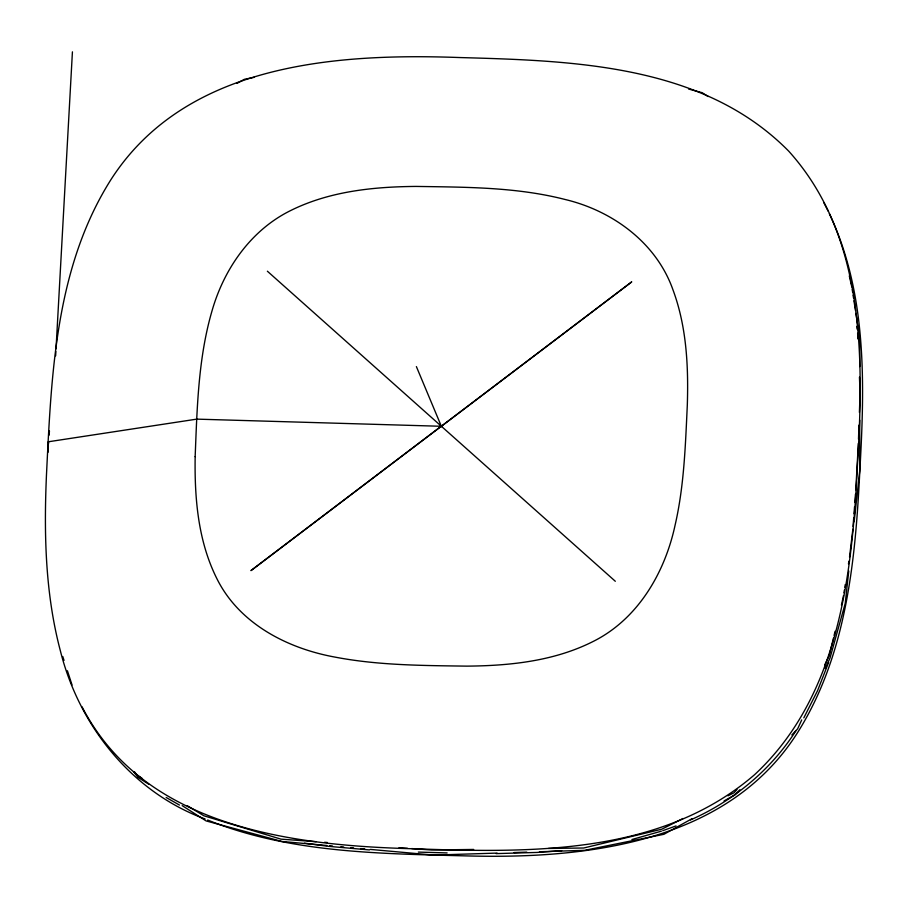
<?xml version="1.0" encoding="UTF-8"?>
<svg xmlns="http://www.w3.org/2000/svg" width="908" height="908" viewBox="0 0 908 908"><rect width="100%" height="100%" fill="white"/><g stroke="black" fill="none" stroke-linecap="round" stroke-linejoin="round"><path stroke-width="1.36" d="M859.728 420.2L859.706 471.002L854.167 521.703M859.74 389.146L859.751 380.679M859.751 366.571L859.763 338.344L855.892 313.305M48.226 452.116L48.385 442.241M858.344 443.388L855.79 489.843M858.491 439.166L858.979 425.092M859.411 412.425L860.092 392.721L859.445 377.138M55.638 355.845L55.876 351.6M56.035 348.774L72.424 51.847M852.85 529.285L849.536 557.069M853.055 526.458L853.69 518.014M854.008 513.792L854.53 506.743M854.848 502.521L855.472 494.077M49.055 435.216L49.452 431.005M848.764 570.996L845.223 603.389L829.98 658.13L825.27 668.424M843.521 595.535L841.421 605.159M843.952 592.788L844.383 590.041M844.815 587.294L845.246 584.548M848.469 563.936L848.901 561.189M833.43 638.142L829.095 656.007L824.736 664.804M834.089 635.396L835.099 631.276M828.618 662.42L817.643 690.489L803.818 717.876M801.73 719.885L797.61 728.886L791.833 734.969M795.76 731.031C770.449 770.29 733.119 801.174 690.443 819.947M737.035 789.495L734.209 792.673L727.966 795.828M739.906 789.722L735.094 794.795L724.051 800.924M441.311 426.17L250.937 570.621L631.741 281.866L441.356 426.283L196.764 419.133L48.192 441.799L48.726 443.07M692.134 818.641L663.896 834.304L584.695 850.319L539.477 851.749M236.988 83.388L244.366 79.314L254.092 77.35M682.998 818.505L661.762 829.208L583.719 848.004L548.455 848.458M662.749 830.684L676.04 825.928M661.41 831.16L631.911 839.525M561.689 850.671L536.991 852.442L496.063 853.622M497.085 853.089L433.491 855.098L370.351 849.411M514.041 852.555L526.754 852.147M473.681 849.445L431.357 850.001L411.687 848.571M418.327 852.09L447.133 852.93M316.12 841.682L280.981 839.151L203.959 815.815L187.241 805.668M324.553 842.295L327.357 842.488M399.043 847.663L407.465 848.276M369.488 849.922L328.821 846.37L304.407 843.169M326.857 845.507L281.957 841.466L206.093 820.923L182.19 805.623M329.661 845.757L332.464 846.006M340.886 846.767L343.689 847.016M350.704 847.652L353.518 847.902M360.533 848.537L364.744 848.912M688.616 89.029L702.168 92.707L708.138 96.52M205.106 818.993C131.728 792.071 78.973 725.583 60.348 650.73C45.23 593.571 43.89 533.938 46.456 475.19C51.427 374.3 55.343 267.576 110.958 179.602C185.459 63.651 335.256 53.016 460.072 57.556C574.208 60.745 703.337 64.536 788.734 151.171C865.449 236.262 863.826 357.82 857.402 465.464C852.169 574.65 839.242 696.039 754.582 774.694C661.694 854.769 532.44 852.884 416.659 848.855C294.101 845.881 144.894 828.312 82.038 706.821M207.671 820.026C290.038 853.27 380.191 853.599 467.654 855.938C586.534 859.036 727.138 843.044 797.088 733.38C846.483 655.428 855.325 561.246 859.808 471.218C864.722 384.754 867.265 293.817 829.345 213.721M166.153 797.474L179.444 805.044M141.864 778.111L137.097 775.205L134.52 771.823M148.73 784.217L137.982 777.327L133.646 771.743M267.372 271.208L615.318 581.279M823.817 202.677L828.221 211.212M416.386 366.594L441.526 426.703M849.309 275.93L851.806 286.883M62.754 656.495L64.025 660.388M67.408 670.751L72.05 685.007M852.237 289.663L852.669 292.455M853.1 295.236L853.531 298.017M853.963 300.798L855.461 310.525M856.664 326.312L857.05 329.082M857.629 333.236L857.867 338.9M195.163 456.611C194.494 498.333 198.035 541.565 217.228 579.338C239.61 623.819 287.212 648.301 334.473 657.006C377.966 665.405 422.447 665.519 466.587 666.131C509.592 665.802 553.846 661.217 592.788 641.65C637.745 619.404 664.815 572.948 675.075 525.244C684.144 485.962 685.392 445.533 687.299 405.422C688.548 366.537 686.641 326.721 672.987 289.89C656.427 242.788 612.605 210.804 565.173 199.499C516.538 187.014 465.997 187.196 416.136 186.424C373.131 186.753 328.889 191.338 289.947 210.894C250.585 230.564 224.004 269.063 212.075 310.672C198.228 358.013 197.115 407.681 195.163 456.611"/></g></svg>
